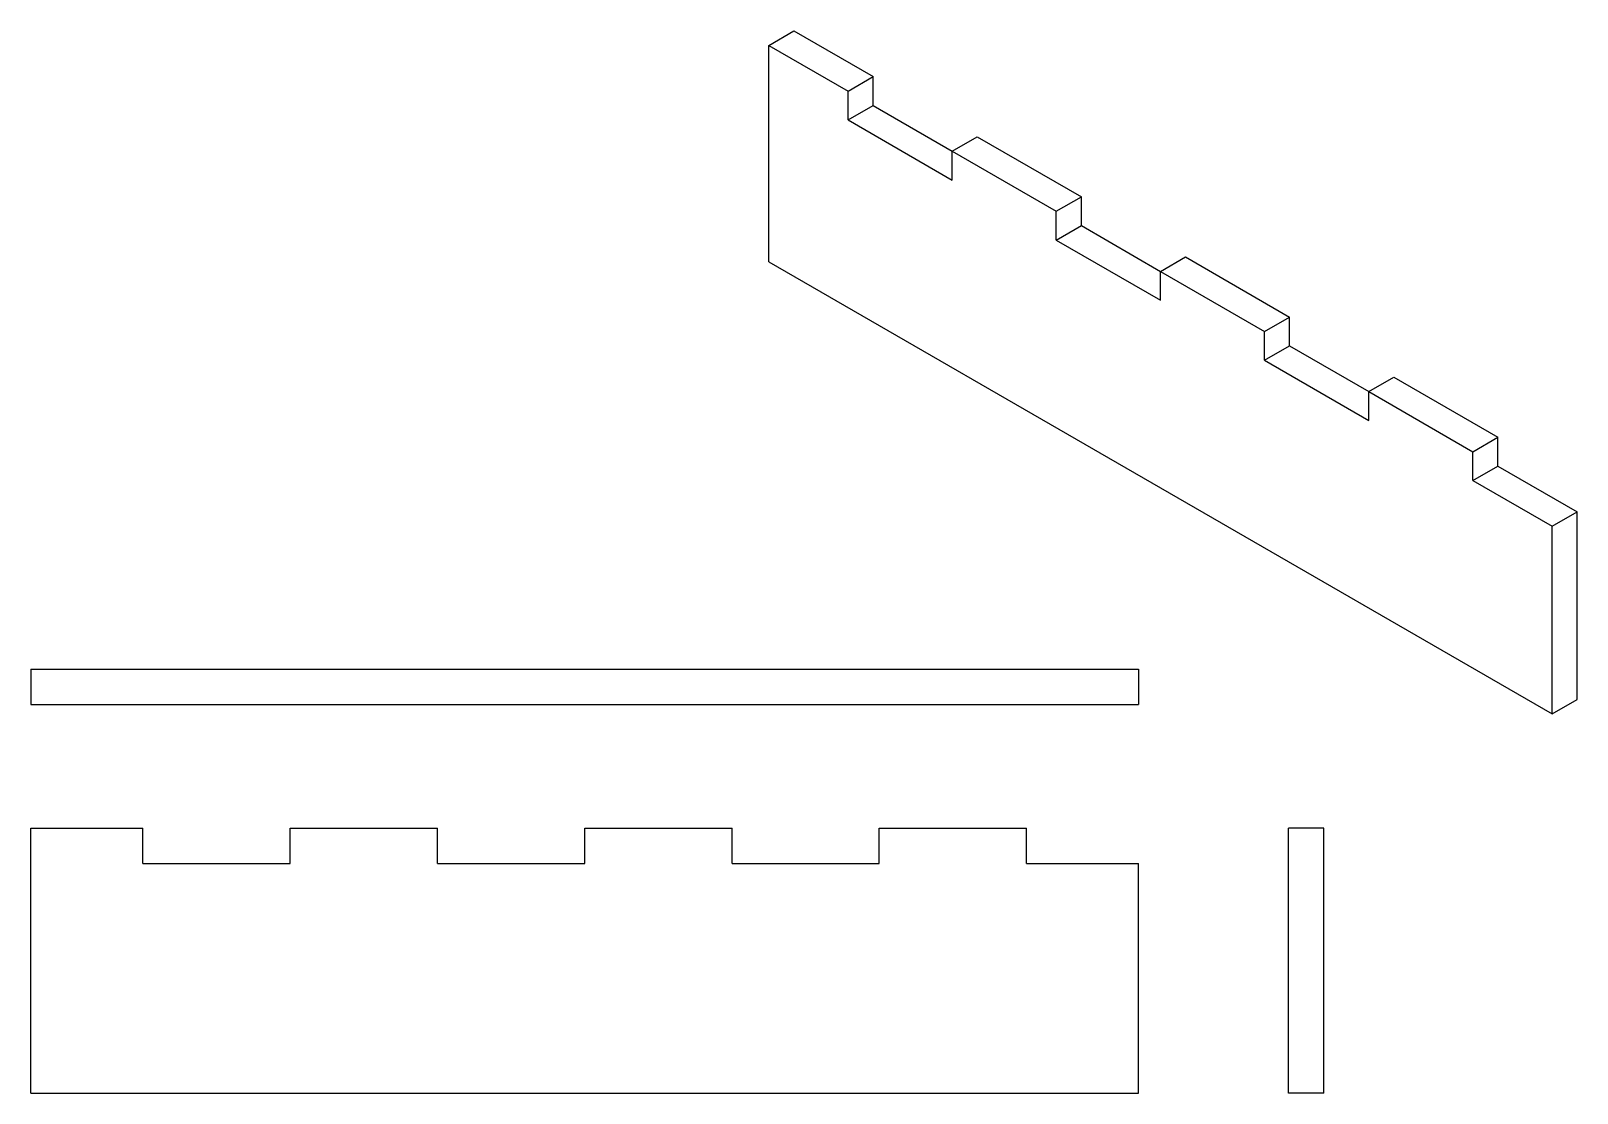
# Model space of a CAD drawing. Header units: millimetres. Extents: x 114 to 376, y 93 to 273.
import ezdxf

# ---------------------------------------------------------------- set-up
doc = ezdxf.new("R2010")
doc.units = ezdxf.units.MM

msp = doc.modelspace()

# ---------------------------------------------------------------- linework, layer by layer
at = {"color": 7, "linetype": 'Continuous', "lineweight": 25}
for p, q in [((239.15, 270.87), (243.4, 273.32)), ((243.4, 273.32), (256.83, 265.57)), ((239.15, 234.13), (239.15, 270.87)), ((239.15, 270.87), (252.59, 263.12)), ((252.59, 263.12), (256.83, 265.57)), ((256.83, 260.67), (256.83, 265.57)), ((252.59, 258.22), (252.59, 263.12)), ((252.59, 258.22), (256.83, 260.67)), ((256.83, 260.67), (270.27, 252.91)), ((252.59, 258.22), (270.27, 248.01)), ((270.27, 252.91), (274.51, 255.36)), ((274.51, 255.36), (292.19, 245.16)), ((270.27, 248.01), (270.27, 252.91)), ((270.27, 252.91), (287.94, 242.71)), ((287.94, 242.71), (292.19, 245.16)), ((292.19, 240.26), (292.19, 245.16)), ((287.94, 237.81), (287.94, 242.71)), ((287.94, 237.81), (292.19, 240.26)), ((292.19, 240.26), (305.62, 232.5)), ((287.94, 237.81), (305.62, 227.6)), ((239.15, 234.13), (372.09, 157.39)), ((305.62, 232.5), (309.87, 234.95)), ((309.87, 234.95), (327.54, 224.75)), ((305.62, 227.6), (305.62, 232.5)), ((305.62, 232.5), (323.3, 222.3)), ((323.3, 222.3), (327.54, 224.75)), ((327.54, 219.85), (327.54, 224.75)), ((323.3, 217.4), (323.3, 222.3)), ((323.3, 217.4), (327.54, 219.85)), ((327.54, 219.85), (340.98, 212.09)), ((323.3, 217.4), (340.98, 207.19)), ((340.98, 212.09), (345.22, 214.54)), ((345.22, 214.54), (362.9, 204.34)), ((340.98, 207.19), (340.98, 212.09)), ((340.98, 212.09), (358.66, 201.89)), ((358.66, 201.89), (362.9, 204.34)), ((362.9, 199.44), (362.9, 204.34)), ((358.66, 196.99), (358.66, 201.89)), ((358.66, 196.99), (362.9, 199.44)), ((358.66, 196.99), (372.09, 189.23)), ((362.9, 199.44), (376.33, 191.68)), ((372.09, 189.23), (376.33, 191.68)), ((376.33, 159.84), (376.33, 191.68)), ((372.09, 157.39), (372.09, 189.23)), ((113.89, 164.98), (301.89, 164.98)), ((113.89, 164.98), (113.89, 158.98)), ((301.89, 164.98), (301.89, 158.98)), ((113.89, 158.98), (301.89, 158.98)), ((372.09, 157.39), (376.33, 159.84)), ((113.89, 93), (113.89, 138)), ((113.89, 138), (132.89, 138)), ((132.89, 132), (132.89, 138)), ((157.89, 132), (157.89, 138)), ((157.89, 138), (182.89, 138)), ((182.89, 132), (182.89, 138)), ((207.89, 132), (207.89, 138)), ((207.89, 138), (232.89, 138)), ((232.89, 132), (232.89, 138)), ((257.89, 132), (257.89, 138)), ((257.89, 138), (282.89, 138)), ((282.89, 132), (282.89, 138)), ((333.34, 138), (327.34, 138)), ((327.34, 93), (327.34, 138)), ((333.34, 93), (333.34, 138)), ((132.89, 132), (157.89, 132)), ((182.89, 132), (207.89, 132)), ((232.89, 132), (257.89, 132)), ((282.89, 132), (301.89, 132)), ((301.89, 93), (301.89, 132)), ((113.89, 93), (301.89, 93)), ((333.34, 93), (327.34, 93))]:
    msp.add_line(p, q, dxfattribs=at)

doc.saveas('drawing.dxf')
